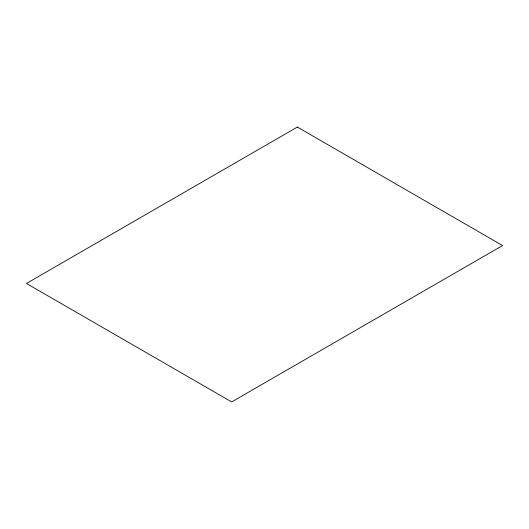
<?xml version="1.0" encoding="UTF-8"?>
<svg xmlns="http://www.w3.org/2000/svg" width="529" height="529" viewBox="0 0 529 529"><rect width="100%" height="100%" fill="white"/><g stroke="black" fill="none" stroke-linecap="round" stroke-linejoin="round"><path stroke-width="0.79" d="M297.338 127.066L26.45 283.458L231.662 401.934L502.55 245.542L297.338 127.066"/></g></svg>
